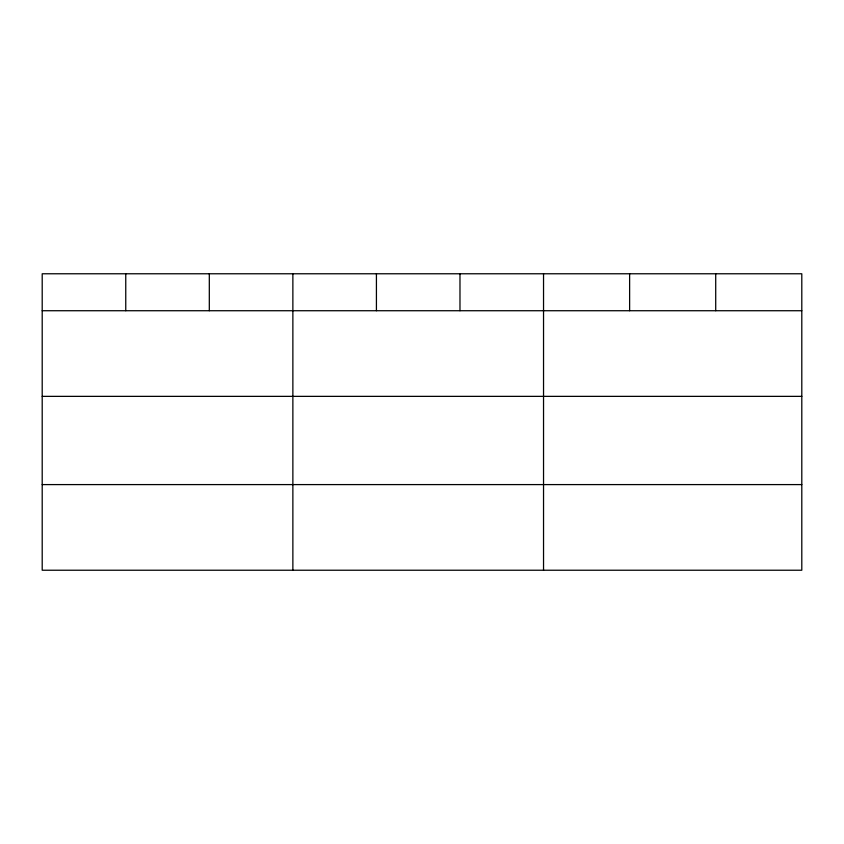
<?xml version="1.0" encoding="UTF-8"?>
<svg xmlns="http://www.w3.org/2000/svg" width="844" height="844" viewBox="0 0 844 844"><rect width="100%" height="100%" fill="white"/><g stroke="black" fill="none" stroke-linecap="round" stroke-linejoin="round"><path stroke-width="1.27" d="M801.8 396.363L801.8 273.772L42.2 273.772L42.2 570.227L801.8 570.227L801.8 396.363L42.2 396.363M42.2 310.729L801.8 310.729M42.2 484.593L801.8 484.593M715.712 273.772L715.712 310.729M629.624 273.772L629.624 310.729M543.536 273.772L543.536 570.227M459.98 273.772L459.98 310.729M376.424 273.772L376.424 310.729M292.868 273.772L292.868 570.227M209.312 273.772L209.312 310.729M125.756 273.772L125.756 310.729"/></g></svg>
